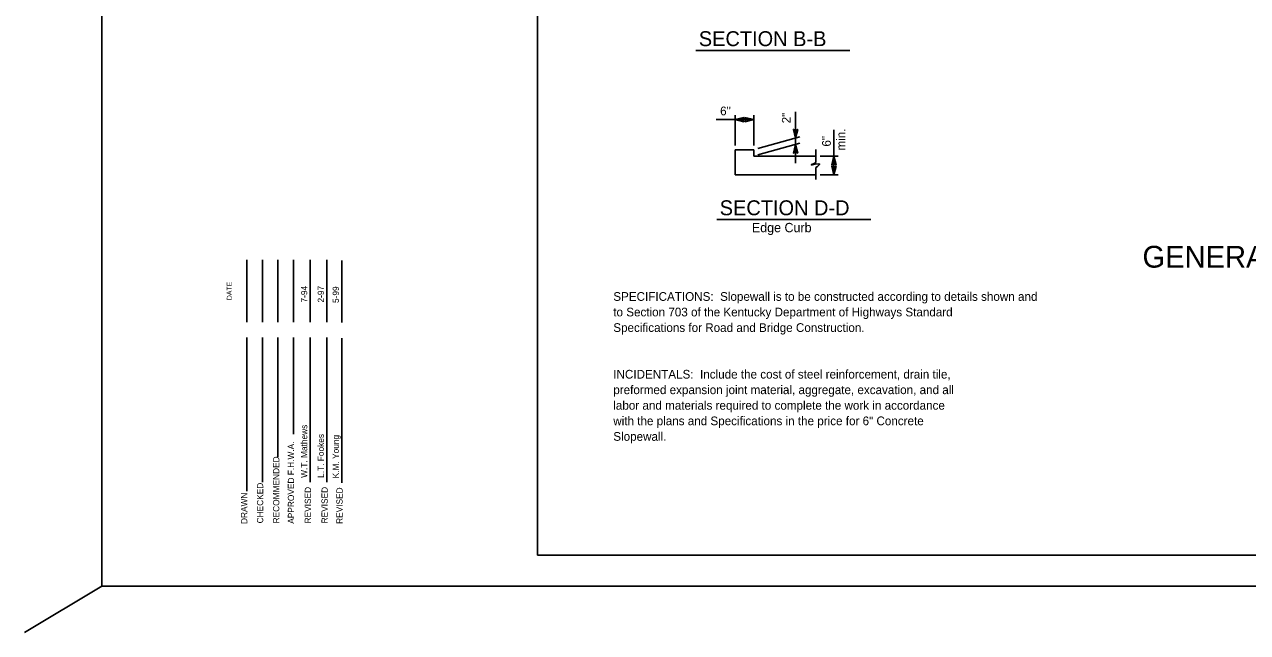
# Model space of a CAD drawing. Extents: x 998.8 to 1036.8, y 999.3 to 1022.9.
# Drawn here: x 998.76 to 1018.41, y 999.26 to 1009.03 of the extents above; entities that cross this region are included whole.
import ezdxf

# ---------------------------------------------------------------- set-up
doc = ezdxf.new("R2010")
doc.units = 0
for name, color, linetype in [('01-Slab', 7, 'Continuous'), ('03-Dimensions', 7, 'Continuous'), ('10-Sheet Border', 7, 'Continuous'), ('32-Framing Plan', 7, 'Continuous'), ('40-Pattern Areas', 7, 'Continuous'), ('41-Bearing Pads', 7, 'Continuous'), ('Level 14', 7, 'Continuous')]:
    doc.layers.add(name, color=color, linetype=linetype)

# ---------------------------------------------------------------- blocks, each defined once
blk = doc.blocks.new('ARHEAD')
at = {"layer": '03-Dimensions'}
blk.add_lwpolyline([(0, 0), (-0.133, 0.033), (-0.117, 0), (-0.133, -0.033)], close=True, dxfattribs=at)

msp = doc.modelspace()

# ---------------------------------------------------------------- linework, layer by layer
at = {"layer": '01-Slab'}
for p, q in [((1010.175, 1007.018), (1010.475, 1007.018)), ((1010.175, 1007.018), (1010.175, 1006.618)), ((1010.475, 1007.018), (1010.475, 1006.918)), ((1010.475, 1006.918), (1011.475, 1006.918)), ((1010.175, 1006.618), (1011.475, 1006.618))]:
    msp.add_line(p, q, dxfattribs=at)
at = {"layer": '03-Dimensions'}
for p, q in [((1009.87, 1007.503), (1010.475, 1007.503)), ((1010.175, 1007.088), (1010.175, 1007.573)), ((1010.475, 1007.088), (1010.475, 1007.573)), ((1011.148, 1007.627), (1011.148, 1006.806)), ((1011.765, 1007.338), (1011.765, 1006.618)), ((1010.542, 1007.037), (1011.216, 1007.225)), ((1010.542, 1006.937), (1011.216, 1007.125)), ((1011.545, 1006.918), (1011.835, 1006.918)), ((1011.545, 1006.618), (1011.835, 1006.618)), ((1002.331, 1004.248), (1002.331, 1005.248)), ((1002.581, 1004.248), (1002.581, 1005.248)), ((1002.831, 1004.248), (1002.831, 1005.248)), ((1003.081, 1004.248), (1003.081, 1005.248)), ((1003.349, 1004.248), (1003.349, 1005.248)), ((1003.618, 1004.248), (1003.618, 1005.248)), ((1003.857, 1004.24), (1003.857, 1005.24)), ((1002.331, 1001.528), (1002.331, 1003.998)), ((1002.581, 1001.673), (1002.581, 1003.998)), ((1002.831, 1002.081), (1002.831, 1003.998)), ((1003.081, 1002.448), (1003.081, 1003.998)), ((1003.349, 1001.673), (1003.349, 1003.998)), ((1003.618, 1001.673), (1003.618, 1003.998)), ((1003.857, 1001.665), (1003.857, 1003.99))]:
    msp.add_line(p, q, dxfattribs=at)
at = {"layer": '10-Sheet Border'}
for p in [(1007, 1021.5), (1035.5, 1000.5)]:
    msp.add_line(p, (1007, 1000.5), dxfattribs=at)
at = {"layer": '32-Framing Plan'}
for p, q in [((1009.547, 1008.616), (1012.019, 1008.616)), ((1009.883, 1005.897), (1012.355, 1005.897))]:
    msp.add_line(p, q, dxfattribs=at)
at = {"layer": '40-Pattern Areas'}
for p, q in [((1011.475, 1007.023), (1011.475, 1006.813)), ((1011.475, 1006.736), (1011.475, 1006.541))]:
    msp.add_line(p, q, dxfattribs=at)
msp.add_spline([(1011.475, 1006.813), (1011.399, 1006.776), (1011.533, 1006.788), (1011.475, 1006.736)], degree=3, dxfattribs=at)
at = {"layer": 'Level 14'}
for p, q in [((1000, 1000), (1000, 1022)), ((1000, 1000), (998.757, 999.257)), ((1036, 1000), (1000, 1000))]:
    msp.add_line(p, q, dxfattribs=at)

# ---------------------------------------------------------------- block references
at = {"layer": '03-Dimensions', "xscale": 1.05, "yscale": 1.05}
for p, rotation in [((1010.175, 1007.503), 180), ((1011.148, 1007.206), -89.9999999107041), ((1011.148, 1007.106), 90.00000008928414), ((1011.765, 1006.918), 90), ((1011.765, 1006.618), -90)]:
    msp.add_blockref('ARHEAD', p, dxfattribs=dict(at, rotation=rotation))
msp.add_blockref('ARHEAD', (1010.475, 1007.503), dxfattribs=at)

# ---------------------------------------------------------------- texts
at = {"layer": '01-Slab'}
msp.add_text('GENERAL NOTES', height=0.35, dxfattribs=at).set_placement((1016.723, 1005.124))
at = {"layer": '03-Dimensions'}
msp.add_text('6"', height=0.14, dxfattribs=at).set_placement((1009.936, 1007.573))
for s, height, p in [('2"', 0.14, (1011.069, 1007.444)), ('min.', 0.14, (1011.946, 1007.006)), ('6"', 0.14, (1011.714, 1007.07)), ('DATE', 0.08, (1002.088, 1004.602)), ('7-94', 0.1, (1003.301, 1004.563)), ('2-97', 0.1, (1003.569, 1004.563)), ('5-99', 0.1, (1003.809, 1004.555)), ('W.T. Mathews', 0.1, (1003.301, 1001.744)), ('L.T. Fookes', 0.1, (1003.569, 1001.744)), ('K.M. Young', 0.1, (1003.809, 1001.736)), ('APPROVED F.H.W.A.', 0.1, (1003.089, 1001.006)), ('RECOMMENDED', 0.1, (1002.852, 1001.012)), ('CHECKED', 0.1, (1002.593, 1001.012)), ('REVISED', 0.1, (1003.361, 1001.012)), ('REVISED', 0.1, (1003.63, 1001.012)), ('REVISED', 0.1, (1003.869, 1001.004)), ('DRAWN', 0.1, (1002.337, 1001.002))]:
    msp.add_text(s, height=height, rotation=90, dxfattribs=at).set_placement(p)
at = {"layer": '32-Framing Plan'}
for s, p in [('SECTION B-B', (1009.593, 1008.685)), ('SECTION D-D', (1009.929, 1005.966))]:
    msp.add_text(s, height=0.24, dxfattribs=at).set_placement(p)
at = {"layer": '41-Bearing Pads'}
for s, height, p in [('Edge Curb', 0.15, (1010.446, 1005.693)), ('SPECIFICATIONS:  Slopewall is to be constructed according to details shown and', 0.14, (1008.219, 1004.59)), ('to Section 703 of the Kentucky Department of Highways Standard', 0.14, (1008.219, 1004.34)), ('Specifications for Road and Bridge Construction.', 0.14, (1008.219, 1004.09)), ('INCIDENTALS:  Include the cost of steel reinforcement, drain tile,', 0.14, (1008.219, 1003.34)), ('preformed expansion joint material, aggregate, excavation, and all', 0.14, (1008.219, 1003.09)), ('labor and materials required to complete the work in accordance', 0.14, (1008.219, 1002.84)), ('with the plans and Specifications in the price for 6" Concrete', 0.14, (1008.219, 1002.59)), ('Slopewall.', 0.14, (1008.219, 1002.34))]:
    msp.add_text(s, height=height, dxfattribs=at).set_placement(p)

doc.saveas('drawing.dxf')
